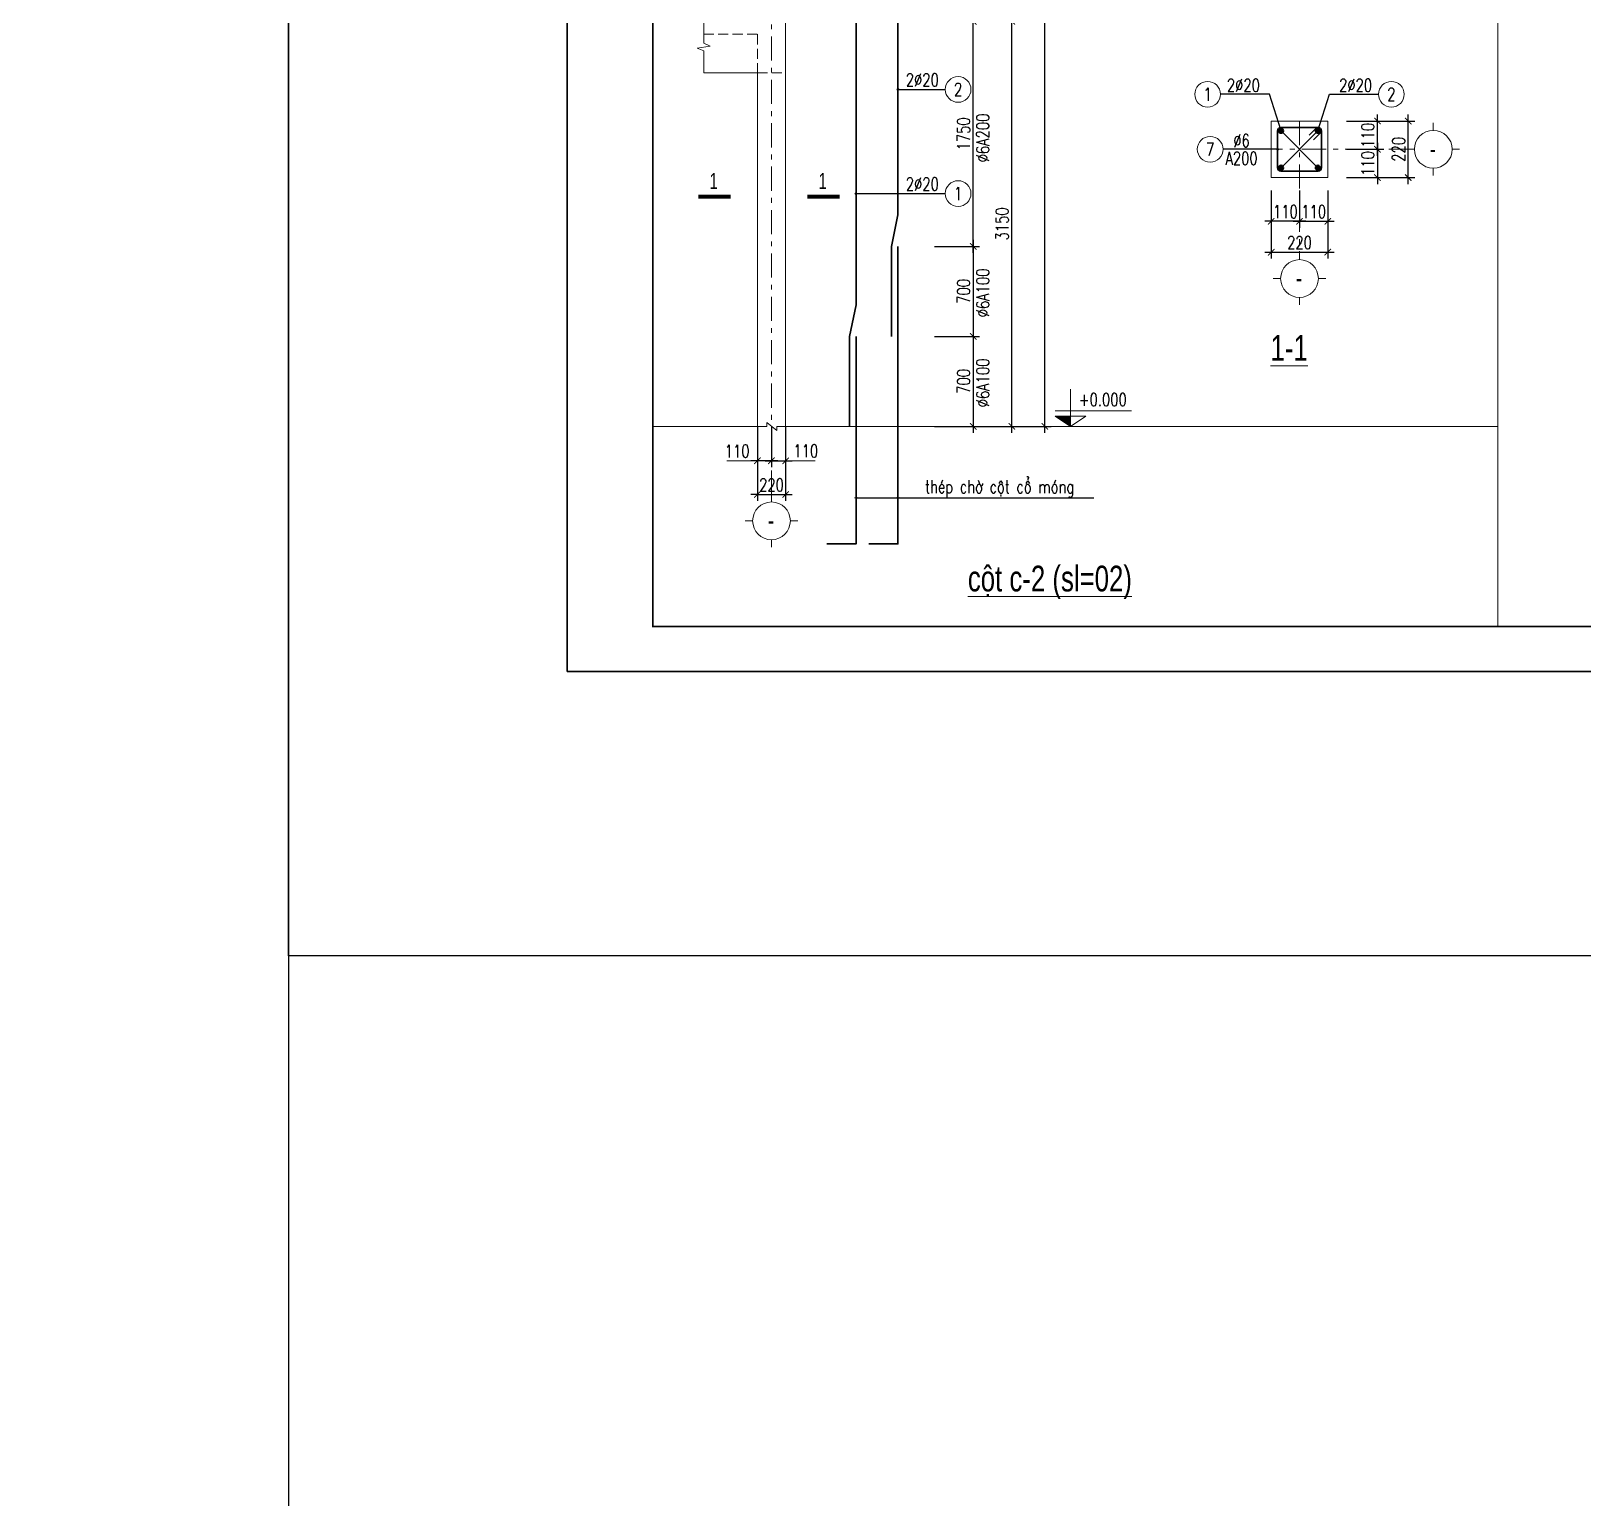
# Model space of a CAD drawing. Extents: x -2098986 to 943, y -1296280 to 73591.
# Drawn here: x -1753679 to -1729536, y -1137609 to -1114790 of the extents above; entities that cross this region are included whole.
import ezdxf
from ezdxf.enums import TextEntityAlignment as Align

# ---------------------------------------------------------------- set-up
doc = ezdxf.new("R2010")
doc.units = 0
doc.header["$LTSCALE"] = 150
doc.header["$PDMODE"] = 35
doc.linetypes.add('_An', pattern=[5, 3.5, -1.5])
doc.linetypes.add('_Tim', pattern=[9, 5, -1.5, 1, -1.5])
doc.layers.get('Defpoints').update_dxf_attribs({"lineweight": 18})
for name, color, linetype, lineweight in [('05.Text', 253, 'Continuous', 18), ('11.Khung bo', 32, 'Continuous', 50), ('12.Khung', 36, 'Continuous', 25), ('KCVN-THAY', 7, 'Continuous', 25), ('LS-DIM', 251, 'Continuous', 13), ('LS-TEXT', 60, 'Continuous', 20), ('LS-THAY', 7, 'Continuous', 20), ('LS-THEP', 3, 'Continuous', 35), ('LS-TRUC', 108, '_Tim', 9)]:
    doc.layers.add(name, color=color, linetype=linetype, lineweight=lineweight)
doc.layers.add('DIM', color=1, linetype='Continuous')
doc.layers.add('Tpl_Bound', color=1, linetype='Continuous', plot=False)
doc.styles.add('KCVN-LEADER', font='vnromadi.shx', dxfattribs={"width": 0.7, "height": 4})
doc.styles.add('LS.TEXT', font='vnromadi.shx', dxfattribs={"width": 0.7, "height": 4})
doc.styles.add('romans.shx', font='romans.shx', dxfattribs={"width": 0.75, "bigfont": 'vns.shx'})
doc.styles.add('vnsimpli', font='vnsimli.shx', dxfattribs={"width": 0.75})
doc.dimstyles.new('D25', dxfattribs={"dimscale": 0, "dimtxt": 200, "dimasz": 100, "dimexe": 100, "dimexo": 0, "dimgap": 50, "dimtad": 1, "dimdec": 0, "dimlfac": 0.25, "dimdsep": 46, "dimtxsty": 'vnsimpli', "dimblk1": 'ARCHTICK', "dimblk2": 'ARCHTICK', "dimsah": 1, "dimcen": 0, "dimdle": 100, "dimclrd": 256, "dimclre": 256, "dimclrt": 60, "dimadec": 0, "dimazin": 0, "dimtfac": 0.004, "dimtdec": 0, "dimtix": 1, "dimtmove": 2, "dimatfit": 3, "dimldrblk": 'ARCHTICK', "dimfxl": 1, "dimtolj": 1, "dimarcsym": 0})
doc.dimstyles.new('D50', dxfattribs={"dimtxt": 200, "dimasz": 100, "dimexe": 100, "dimexo": 0, "dimgap": 50, "dimtad": 1, "dimdec": 0, "dimlfac": 0.5, "dimzin": 0, "dimdsep": 46, "dimtxsty": 'vnsimpli', "dimblk1": 'ARCHTICK', "dimblk2": 'ARCHTICK', "dimsah": 1, "dimcen": 0, "dimdle": 100, "dimclrd": 256, "dimclre": 256, "dimclrt": 60, "dimadec": 0, "dimazin": 0, "dimtfac": 0.02, "dimtdec": 0, "dimtix": 1, "dimtmove": 2, "dimatfit": 3, "dimldrblk": 'ARCHTICK', "dimfxl": 100, "dimtolj": 1, "dimtzin": 0, "dimarcsym": 0})
doc.dimstyles.new('LS.GHI CHU', dxfattribs={"dimtxt": 200, "dimasz": 120, "dimexe": 120, "dimexo": 120, "dimgap": 80, "dimtad": 1, "dimdec": 0, "dimzin": 0, "dimdsep": 46, "dimtxsty": 'romans.shx', "dimblk": 'ARCHTICK', "dimcen": 0.09, "dimdle": 120, "dimclrd": 256, "dimclre": 8, "dimclrt": 7, "dimadec": 0, "dimazin": 0, "dimtfac": 1, "dimtdec": 0, "dimtofl": 0, "dimtmove": 0, "dimatfit": 3, "dimldrblk": 'ARCHTICK', "dimfxl": 1, "dimtolj": 1, "dimtzin": 0, "dimarcsym": 0})

# ---------------------------------------------------------------- blocks, each defined once
blk = doc.blocks.new('*U4')
at = {"layer": 'KCVN-THAY', "color": 140}
blk.add_lwpolyline([(214871.76, 86966.68), (215381.8, 86966.68), (215381.8, 86579.68), (214871.76, 86579.68)], close=True, dxfattribs=at)
blk = doc.blocks.new('_ArchTick')
at = {"layer": 'DIM', "color": 0, "const_width": 0.15}
blk.add_lwpolyline([(-0.5, -0.5), (0.5, 0.5)], dxfattribs=at)
blk = doc.blocks.new('*D1792')
at = {"layer": 'Defpoints', "color": 0, "transparency": 16777216}
for p in [(-1739622, -1119540), (-1739622, -1120940), (-1739022, -1120940)]:
    blk.add_point(p, dxfattribs=at)
at = {"layer": 'LS-DIM', "lineweight": -2, "transparency": 16777216}
for p, q in [((-1739022, -1119440), (-1739022, -1121040)), ((-1739622, -1119540), (-1738922, -1119540)), ((-1739622, -1120940), (-1738922, -1120940))]:
    blk.add_line(p, q, dxfattribs=at)
at = {"layer": 'LS-DIM', "lineweight": -2, "transparency": 16777216, "xscale": 100, "yscale": 100, "zscale": 100}
for p, rotation in [((-1739022, -1119540), 90), ((-1739022, -1120940), 270)]:
    blk.add_blockref('_ArchTick', p, dxfattribs=dict(at, rotation=rotation))
at = {"layer": 'LS-DIM', "color": 60, "transparency": 16777216, "insert": (-1739172, -1120240), "char_height": 200, "attachment_point": 5, "rotation": 90, "style": 'vnsimpli'}
blk.add_mtext('\\A1;700', dxfattribs=at)
blk = doc.blocks.new('*D1795')
at = {"layer": 'Defpoints', "color": 0, "transparency": 16777216}
for p in [(-1742380, -1120940), (-1741940, -1120940), (-1741940, -1122000)]:
    blk.add_point(p, dxfattribs=at)
at = {"layer": 'LS-DIM', "lineweight": -2, "transparency": 16777216}
for p, q in [((-1742380, -1120940), (-1742380, -1122100)), ((-1741940, -1120940), (-1741940, -1122100)), ((-1742380, -1122000), (-1742480, -1122000)), ((-1742380, -1122000), (-1741940, -1122000)), ((-1741940, -1122000), (-1741840, -1122000))]:
    blk.add_line(p, q, dxfattribs=at)
at = {"layer": 'LS-DIM', "lineweight": -2, "transparency": 16777216, "xscale": 100, "yscale": 100, "zscale": 100}
blk.add_blockref('_ArchTick', (-1742380, -1122000), dxfattribs=at)
at = {"layer": 'LS-DIM', "lineweight": -2, "transparency": 16777216, "xscale": 100, "yscale": 100, "zscale": 100, "rotation": 180}
blk.add_blockref('_ArchTick', (-1741940, -1122000), dxfattribs=at)
at = {"layer": 'LS-DIM', "color": 60, "transparency": 16777216, "insert": (-1742160, -1121850), "char_height": 200, "attachment_point": 5, "style": 'vnsimpli'}
blk.add_mtext('\\A1;220', dxfattribs=at)
blk = doc.blocks.new('COSCD')
at = {"layer": 'LS-DIM'}
blk.add_hatch(color=256, dxfattribs=at).paths.add_polyline_path([(3.6, 0), (3.6, 1.44), (1.44, 1.44)])
for p, q in [((3.6, 0), (3.6, 5.23)), ((7.2, 0), (0, 0)), ((1.44, 2.16), (12.12, 2.16)), ((1.44, 1.44), (5.76, 1.44)), ((1.44, 1.44), (3.6, 0)), ((5.76, 1.44), (3.6, 0))]:
    blk.add_line(p, q, dxfattribs=at)
blk = doc.blocks.new('A$C0F04115F')
at = {"layer": 'LS-THAY'}
for p, q in [((-380, 380), (-380, 530)), ((-760, 0), (-910, 0)), ((0, 0), (150, 0)), ((-380, -380), (-380, -530))]:
    blk.add_line(p, q, dxfattribs=at)
blk.add_circle((-380, 0), 380, dxfattribs=at)
blk = doc.blocks.new('*D1796')
at = {"layer": 'Defpoints', "color": 0, "transparency": 16777216}
for p in [(-1742160, -1120940), (-1741940, -1120940), (-1741940, -1121475)]:
    blk.add_point(p, dxfattribs=at)
at = {"layer": 'LS-DIM', "lineweight": -2, "transparency": 16777216}
for p, q in [((-1742160, -1120940), (-1742160, -1121575)), ((-1741940, -1120940), (-1741940, -1121575)), ((-1742260, -1121475), (-1741840, -1121475))]:
    blk.add_line(p, q, dxfattribs=at)
at = {"layer": 'LS-DIM', "lineweight": -2, "transparency": 16777216, "xscale": 100, "yscale": 100, "zscale": 100, "rotation": 180}
blk.add_blockref('_ArchTick', (-1742160, -1121475), dxfattribs=at)
at = {"layer": 'LS-DIM', "lineweight": -2, "transparency": 16777216, "xscale": 100, "yscale": 100, "zscale": 100}
blk.add_blockref('_ArchTick', (-1741940, -1121475), dxfattribs=at)
at = {"layer": 'LS-DIM', "color": 60, "transparency": 16777216, "insert": (-1741626, -1121321), "char_height": 200, "attachment_point": 5, "style": 'vnsimpli'}
blk.add_mtext('\\A1;110', dxfattribs=at)
blk = doc.blocks.new('*D1797')
at = {"layer": 'Defpoints', "color": 0, "transparency": 16777216}
for p in [(-1742380, -1120940), (-1742160, -1120940), (-1742380, -1121475)]:
    blk.add_point(p, dxfattribs=at)
at = {"layer": 'LS-DIM', "lineweight": -2, "transparency": 16777216}
for p, q in [((-1742380, -1120940), (-1742380, -1121575)), ((-1742160, -1120940), (-1742160, -1121575)), ((-1742060, -1121475), (-1742480, -1121475))]:
    blk.add_line(p, q, dxfattribs=at)
at = {"layer": 'LS-DIM', "lineweight": -2, "transparency": 16777216, "xscale": 100, "yscale": 100, "zscale": 100, "rotation": 180}
blk.add_blockref('_ArchTick', (-1742380, -1121475), dxfattribs=at)
at = {"layer": 'LS-DIM', "lineweight": -2, "transparency": 16777216, "xscale": 100, "yscale": 100, "zscale": 100}
blk.add_blockref('_ArchTick', (-1742160, -1121475), dxfattribs=at)
at = {"layer": 'LS-DIM', "color": 60, "transparency": 16777216, "insert": (-1742694, -1121325), "char_height": 200, "attachment_point": 5, "style": 'vnsimpli'}
blk.add_mtext('\\A1;110', dxfattribs=at)
blk = doc.blocks.new('*D1804')
at = {"layer": 'Defpoints', "color": 0, "transparency": 16777216}
for p in [(-1739622, -1114640), (-1739022, -1114640), (-1739622, -1118140)]:
    blk.add_point(p, dxfattribs=at)
at = {"layer": 'LS-DIM', "lineweight": -2, "transparency": 16777216}
for p, q in [((-1739622, -1114640), (-1738922, -1114640)), ((-1739022, -1118240), (-1739022, -1114540)), ((-1739622, -1118140), (-1738922, -1118140))]:
    blk.add_line(p, q, dxfattribs=at)
at = {"layer": 'LS-DIM', "lineweight": -2, "transparency": 16777216, "xscale": 100, "yscale": 100, "zscale": 100}
for p, rotation in [((-1739022, -1114640), 90), ((-1739022, -1118140), 270)]:
    blk.add_blockref('_ArchTick', p, dxfattribs=dict(at, rotation=rotation))
at = {"layer": 'LS-DIM', "color": 60, "transparency": 16777216, "insert": (-1739172, -1116390), "char_height": 200, "attachment_point": 5, "rotation": 90, "style": 'vnsimpli'}
blk.add_mtext('\\A1;1750', dxfattribs=at)
blk = doc.blocks.new('*D1805')
at = {"layer": 'Defpoints', "color": 0, "transparency": 16777216}
for p in [(-1739622, -1114640), (-1738422, -1114640), (-1739622, -1120940)]:
    blk.add_point(p, dxfattribs=at)
at = {"layer": 'LS-DIM', "lineweight": -2, "transparency": 16777216}
for p, q in [((-1739622, -1114640), (-1738322, -1114640)), ((-1738422, -1121040), (-1738422, -1114540)), ((-1739622, -1120940), (-1738322, -1120940))]:
    blk.add_line(p, q, dxfattribs=at)
at = {"layer": 'LS-DIM', "lineweight": -2, "transparency": 16777216, "xscale": 100, "yscale": 100, "zscale": 100}
for p, rotation in [((-1738422, -1114640), 90), ((-1738422, -1120940), 270)]:
    blk.add_blockref('_ArchTick', p, dxfattribs=dict(at, rotation=rotation))
at = {"layer": 'LS-DIM', "color": 60, "transparency": 16777216, "insert": (-1738572, -1117790), "char_height": 200, "attachment_point": 5, "rotation": 90, "style": 'vnsimpli'}
blk.add_mtext('\\A1;3150', dxfattribs=at)
blk = doc.blocks.new('*D1806')
at = {"layer": 'Defpoints', "color": 0, "transparency": 16777216}
for p in [(-1739622, -1100340), (-1737909, -1100340), (-1739622, -1120940)]:
    blk.add_point(p, dxfattribs=at)
at = {"layer": 'LS-DIM', "lineweight": -2, "transparency": 16777216}
for p, q in [((-1739622, -1100340), (-1737809, -1100340)), ((-1737909, -1121040), (-1737909, -1100240)), ((-1739622, -1120940), (-1737809, -1120940))]:
    blk.add_line(p, q, dxfattribs=at)
at = {"layer": 'LS-DIM', "lineweight": -2, "transparency": 16777216, "xscale": 100, "yscale": 100, "zscale": 100}
for p, rotation in [((-1737909, -1100340), 90), ((-1737909, -1120940), 270)]:
    blk.add_blockref('_ArchTick', p, dxfattribs=dict(at, rotation=rotation))
at = {"layer": 'LS-DIM', "color": 60, "transparency": 16777216, "insert": (-1738059, -1110640), "char_height": 200, "attachment_point": 5, "rotation": 90, "style": 'vnsimpli'}
blk.add_mtext('\\A1;10300', dxfattribs=at)
blk = doc.blocks.new('*D1808')
at = {"layer": 'Defpoints', "color": 0, "transparency": 16777216}
for p in [(-1739622, -1118140), (-1739622, -1119540), (-1739022, -1119540)]:
    blk.add_point(p, dxfattribs=at)
at = {"layer": 'LS-DIM', "lineweight": -2, "transparency": 16777216}
for p, q in [((-1739022, -1118040), (-1739022, -1119640)), ((-1739622, -1118140), (-1738922, -1118140)), ((-1739622, -1119540), (-1738922, -1119540))]:
    blk.add_line(p, q, dxfattribs=at)
at = {"layer": 'LS-DIM', "lineweight": -2, "transparency": 16777216, "xscale": 100, "yscale": 100, "zscale": 100}
for p, rotation in [((-1739022, -1118140), 90), ((-1739022, -1119540), 270)]:
    blk.add_blockref('_ArchTick', p, dxfattribs=dict(at, rotation=rotation))
at = {"layer": 'LS-DIM', "color": 60, "transparency": 16777216, "insert": (-1739172, -1118840), "char_height": 200, "attachment_point": 5, "rotation": 90, "style": 'vnsimpli'}
blk.add_mtext('\\A1;700', dxfattribs=at)
blk = doc.blocks.new('THEP DAM')
at = {"layer": 'LS-THEP'}
for p, q in [((-0.6, 0), (0.6, 0)), ((-0.42, 0.42), (0.42, -0.42)), ((-0.42, -0.42), (0.42, 0.42)), ((0, 0.6), (0, -0.6))]:
    blk.add_line(p, q, dxfattribs=at)
blk.add_circle((0, 0), 0.6, dxfattribs=at)
blk = doc.blocks.new('*D1816')
at = {"layer": 'Defpoints', "color": 0, "transparency": 16777216}
for p in [(-1734386, -1117271), (-1733946, -1117271), (-1734386, -1117750)]:
    blk.add_point(p, dxfattribs=at)
at = {"layer": 'LS-DIM', "lineweight": -2, "transparency": 16777216}
for p, q in [((-1734386, -1117271), (-1734386, -1117850)), ((-1733946, -1117271), (-1733946, -1117850)), ((-1733846, -1117750), (-1734486, -1117750))]:
    blk.add_line(p, q, dxfattribs=at)
at = {"layer": 'LS-DIM', "lineweight": -2, "transparency": 16777216, "xscale": 100, "yscale": 100, "zscale": 100, "rotation": 180}
blk.add_blockref('_ArchTick', (-1734386, -1117750), dxfattribs=at)
at = {"layer": 'LS-DIM', "lineweight": -2, "transparency": 16777216, "xscale": 100, "yscale": 100, "zscale": 100}
blk.add_blockref('_ArchTick', (-1733946, -1117750), dxfattribs=at)
at = {"layer": 'LS-DIM', "color": 60, "transparency": 16777216, "insert": (-1734166, -1117600), "char_height": 200, "attachment_point": 5, "style": 'vnsimpli'}
blk.add_mtext('\\A1;110', dxfattribs=at)
blk = doc.blocks.new('*D1817')
at = {"layer": 'Defpoints', "color": 0, "transparency": 16777216}
for p in [(-1733946, -1117271), (-1733506, -1117271), (-1733506, -1117750)]:
    blk.add_point(p, dxfattribs=at)
at = {"layer": 'LS-DIM', "lineweight": -2, "transparency": 16777216}
for p, q in [((-1733946, -1117271), (-1733946, -1117850)), ((-1733506, -1117271), (-1733506, -1117850)), ((-1734046, -1117750), (-1733406, -1117750))]:
    blk.add_line(p, q, dxfattribs=at)
at = {"layer": 'LS-DIM', "lineweight": -2, "transparency": 16777216, "xscale": 100, "yscale": 100, "zscale": 100, "rotation": 180}
blk.add_blockref('_ArchTick', (-1733946, -1117750), dxfattribs=at)
at = {"layer": 'LS-DIM', "lineweight": -2, "transparency": 16777216, "xscale": 100, "yscale": 100, "zscale": 100}
blk.add_blockref('_ArchTick', (-1733506, -1117750), dxfattribs=at)
at = {"layer": 'LS-DIM', "color": 60, "transparency": 16777216, "insert": (-1733726, -1117600), "char_height": 200, "attachment_point": 5, "style": 'vnsimpli'}
blk.add_mtext('\\A1;110', dxfattribs=at)
blk = doc.blocks.new('*D1818')
at = {"layer": 'Defpoints', "color": 0, "transparency": 16777216}
for p in [(-1734386, -1117271), (-1733506, -1117271), (-1733506, -1118230)]:
    blk.add_point(p, dxfattribs=at)
at = {"layer": 'LS-DIM', "lineweight": -2, "transparency": 16777216}
for p, q in [((-1734386, -1117271), (-1734386, -1118330)), ((-1733506, -1117271), (-1733506, -1118330)), ((-1734486, -1118230), (-1733406, -1118230))]:
    blk.add_line(p, q, dxfattribs=at)
at = {"layer": 'LS-DIM', "lineweight": -2, "transparency": 16777216, "xscale": 100, "yscale": 100, "zscale": 100, "rotation": 180}
blk.add_blockref('_ArchTick', (-1734386, -1118230), dxfattribs=at)
at = {"layer": 'LS-DIM', "lineweight": -2, "transparency": 16777216, "xscale": 100, "yscale": 100, "zscale": 100}
blk.add_blockref('_ArchTick', (-1733506, -1118230), dxfattribs=at)
at = {"layer": 'LS-DIM', "color": 60, "transparency": 16777216, "insert": (-1733946, -1118080), "char_height": 200, "attachment_point": 5, "style": 'vnsimpli'}
blk.add_mtext('\\A1;220', dxfattribs=at)
blk = doc.blocks.new('*D1819')
at = {"layer": 'Defpoints', "color": 0, "transparency": 16777216}
for p in [(-1733213, -1116630), (-1733213, -1117070), (-1732734, -1117070)]:
    blk.add_point(p, dxfattribs=at)
at = {"layer": 'LS-DIM', "lineweight": -2, "transparency": 16777216}
for p, q in [((-1732734, -1116530), (-1732734, -1117170)), ((-1733213, -1116630), (-1732634, -1116630)), ((-1733213, -1117070), (-1732634, -1117070))]:
    blk.add_line(p, q, dxfattribs=at)
at = {"layer": 'LS-DIM', "lineweight": -2, "transparency": 16777216, "xscale": 100, "yscale": 100, "zscale": 100}
for p, rotation in [((-1732734, -1116630), 90), ((-1732734, -1117070), 270)]:
    blk.add_blockref('_ArchTick', p, dxfattribs=dict(at, rotation=rotation))
at = {"layer": 'LS-DIM', "color": 60, "transparency": 16777216, "insert": (-1732884, -1116850), "char_height": 200, "attachment_point": 5, "rotation": 90, "style": 'vnsimpli'}
blk.add_mtext('\\A1;110', dxfattribs=at)
blk = doc.blocks.new('*D1820')
at = {"layer": 'Defpoints', "color": 0, "transparency": 16777216}
for p in [(-1733213, -1116190), (-1732734, -1116190), (-1733213, -1116630)]:
    blk.add_point(p, dxfattribs=at)
at = {"layer": 'LS-DIM', "lineweight": -2, "transparency": 16777216}
for p, q in [((-1732734, -1116730), (-1732734, -1116090)), ((-1733213, -1116190), (-1732634, -1116190)), ((-1733213, -1116630), (-1732634, -1116630))]:
    blk.add_line(p, q, dxfattribs=at)
at = {"layer": 'LS-DIM', "lineweight": -2, "transparency": 16777216, "xscale": 100, "yscale": 100, "zscale": 100}
for p, rotation in [((-1732734, -1116190), 90), ((-1732734, -1116630), 270)]:
    blk.add_blockref('_ArchTick', p, dxfattribs=dict(at, rotation=rotation))
at = {"layer": 'LS-DIM', "color": 60, "transparency": 16777216, "insert": (-1732884, -1116410), "char_height": 200, "attachment_point": 5, "rotation": 90, "style": 'vnsimpli'}
blk.add_mtext('\\A1;110', dxfattribs=at)
blk = doc.blocks.new('*D1821')
at = {"layer": 'Defpoints', "color": 0, "transparency": 16777216}
for p in [(-1733213, -1116190), (-1732254, -1116190), (-1733213, -1117070)]:
    blk.add_point(p, dxfattribs=at)
at = {"layer": 'LS-DIM', "lineweight": -2, "transparency": 16777216}
for p, q in [((-1732254, -1117170), (-1732254, -1116090)), ((-1733213, -1116190), (-1732154, -1116190)), ((-1733213, -1117070), (-1732154, -1117070))]:
    blk.add_line(p, q, dxfattribs=at)
at = {"layer": 'LS-DIM', "lineweight": -2, "transparency": 16777216, "xscale": 100, "yscale": 100, "zscale": 100}
for p, rotation in [((-1732254, -1116190), 90), ((-1732254, -1117070), 270)]:
    blk.add_blockref('_ArchTick', p, dxfattribs=dict(at, rotation=rotation))
at = {"layer": 'LS-DIM', "color": 60, "transparency": 16777216, "insert": (-1732404, -1116630), "char_height": 200, "attachment_point": 5, "rotation": 90, "style": 'vnsimpli'}
blk.add_mtext('\\A1;220', dxfattribs=at)
blk = doc.blocks.new('100')
at = {"layer": '11.Khung bo', "const_width": 26.7}
blk.add_lwpolyline([(1860913, -945240), (1860913, -916940), (1896063, -916940), (1896063, -945240)], close=True, dxfattribs=at)
blk.add_lwpolyline([(1860913, -945240), (1860913, -916940), (1896063, -916940), (1896063, -945240)], close=True, dxfattribs=at)
blk.add_lwpolyline([(1860913, -945240), (1860913, -916940), (1896063, -916940), (1896063, -945240)], close=True, dxfattribs=at)
at = {"layer": '12.Khung'}
blk.add_lwpolyline([(1901579, -945940), (1901579, -916240), (1859580, -916240), (1859580, -945940)], close=True, dxfattribs=at)
blk.add_lwpolyline([(1901579, -945940), (1901579, -916240), (1859580, -916240), (1859580, -945940)], close=True, dxfattribs=at)
blk.add_lwpolyline([(1901579, -945940), (1901579, -916240), (1859580, -916240), (1859580, -945940)], close=True, dxfattribs=at)

msp = doc.modelspace()

# ---------------------------------------------------------------- hatches: boundary and pattern name
at = {"layer": 'LS-THEP'}
h = msp.add_hatch(color=256, dxfattribs=at)
h.dxf.hatch_style = 1
edge = h.paths.add_edge_path()
edge.add_arc((-1733659.5, -1116343.1), 38.2, 0, 360)
edge = h.paths.add_edge_path(flags=17)
edge.add_line((-1733659.5, -1116381.3), (-1733659.5, -1116304.9))
edge = h.paths.add_edge_path(flags=17)
edge.add_line((-1733621.3, -1116343.1), (-1733697.7, -1116343.1))
edge = h.paths.add_edge_path(flags=17)
edge.add_line((-1733632.5, -1116370.1), (-1733686.5, -1116316.1))
h = msp.add_hatch(color=256, dxfattribs=at)
h.dxf.hatch_style = 1
edge = h.paths.add_edge_path()
edge.add_arc((-1734232.7, -1116917.2), 38.2, 0, 360)
edge = h.paths.add_edge_path(flags=17)
edge.add_line((-1734232.7, -1116879), (-1734232.7, -1116955.4))
edge = h.paths.add_edge_path(flags=17)
edge.add_line((-1734270.9, -1116917.2), (-1734194.5, -1116917.2))
edge = h.paths.add_edge_path(flags=17)
edge.add_line((-1734259.7, -1116890.2), (-1734205.7, -1116944.2))

# ---------------------------------------------------------------- linework, layer by layer
at = {"layer": 'LS-DIM', "linetype": '_An', "ltscale": 0.3}
for p, q in [((-1743214.5, -1114840.2), (-1742380.1, -1114840.2)), ((-1742380.1, -1114840.2), (-1742380.1, -1115440.2)), ((-1742380.1, -1115440.2), (-1741940.1, -1115440.2))]:
    msp.add_line(p, q, dxfattribs=at)
at = {"layer": 'LS-DIM', "linetype": 'Continuous'}
for p, q in [((-1733659.5, -1116917.2), (-1734232.7, -1116343.1)), ((-1734232.7, -1116917.2), (-1733659.5, -1116343.5))]:
    msp.add_line(p, q, dxfattribs=at)
at = {"layer": 'LS-DIM'}
for p, q in [((-1742380.1, -1121474.8), (-1742852.7, -1121474.8)), ((-1741940.1, -1121474.8), (-1741478.7, -1121474.8))]:
    msp.add_line(p, q, dxfattribs=at)
for points in [[(-1743214.5, -1115440.2), (-1743214.5, -1115098.9), (-1743314.5, -1115054.4), (-1743114.5, -1115023.4), (-1743214.5, -1114978.9), (-1743214.5, -1114640.2)], [(-1742380.1, -1120940.2), (-1742232.9, -1120940.3), (-1742232.9, -1120877.2), (-1742075.2, -1121003.4), (-1742075.2, -1120940.3), (-1741940.1, -1120940.2)]]:
    msp.add_lwpolyline(points, dxfattribs=at)
at = {"layer": 'LS-TEXT', "const_width": 60}
for points in [[(-1742796.5, -1117366.5), (-1743297, -1117366.5)], [(-1741101.3, -1117366.5), (-1741601.7, -1117366.5)]]:
    msp.add_lwpolyline(points, dxfattribs=at)
at = {"layer": 'LS-THAY'}
for p, q in [((-1741940.1, -1120940.2), (-1741940, -1100340.2)), ((-1743214.5, -1115440.2), (-1742380.1, -1115440.2)), ((-1742380.1, -1120940.2), (-1742380.1, -1115440.2)), ((-1733506.1, -1116190.2), (-1734386.1, -1116190.2)), ((-1734386.1, -1116190.2), (-1734386.1, -1117070.2)), ((-1733506.1, -1116190.2), (-1733506.1, -1117070.2)), ((-1734386.1, -1117070.2), (-1733506.1, -1117070.2))]:
    msp.add_line(p, q, dxfattribs=at)
for p, q in [((-1744005.9, -1120940.2), (-1742380.1, -1120940.2)), ((-1741940.1, -1120940.2), (-1730859.2, -1120940.2))]:
    msp.add_line(p, q, dxfattribs=at).dxf.unprotected_set("ltscale", 0)
msp.add_lwpolyline([(-1744005.9, -1124054.7), (-1730859.2, -1124054.7), (-1730859.2, -1099316.1), (-1744005.9, -1099316.1)], close=True, dxfattribs=at).dxf.unprotected_set("ltscale", 0)
for centre in [(-1739256.8, -1115698.6), (-1735375.5, -1115774), (-1732516.7, -1115774), (-1735335.5, -1116630.2), (-1739256.8, -1117318.6)]:
    msp.add_circle(centre, 200, dxfattribs=at)
at = {"layer": 'LS-THEP'}
for points in [[(-1740294.8, -1119540.2), (-1740294.8, -1118140.2), (-1740193.3, -1117646.9), (-1740193.3, -1111840.2)], [(-1740946.2, -1120940.2), (-1740946.2, -1119540.2), (-1740844.6, -1119046.9), (-1740844.6, -1113240.2)], [(-1740648.3, -1122768.3), (-1740193.3, -1122768.3), (-1740193.3, -1118140.2)], [(-1741299.7, -1122768.3), (-1740844.6, -1122768.3), (-1740844.6, -1119540.2)]]:
    msp.add_lwpolyline(points, dxfattribs=at)
msp.add_lwpolyline([(-1733606.1, -1116340.2), (-1733606.1, -1116920.2, -0.4142136), (-1733656.1, -1116970.2), (-1734236.1, -1116970.2, -0.4142136), (-1734286.1, -1116920.2), (-1734286.1, -1116340.2, -0.4142136), (-1734236.1, -1116290.2), (-1733656.1, -1116290.2, -0.4142136)], format="xyb", close=True, dxfattribs=at)
msp.add_lwpolyline([(-1733797.5, -1116410.9), (-1733691.5, -1116304.8, -1), (-1733620.8, -1116375.5), (-1733726.8, -1116481.6)], format="xyb", dxfattribs=at)
at = {"layer": 'LS-TRUC', "ltscale": 0.5}
for p, q in [((-1742160.1, -1121999.6), (-1742160.1, -1100340.2)), ((-1733946.1, -1116190.2), (-1733946.1, -1118230.2)), ((-1732183.1, -1116630.2), (-1734386.1, -1116630.2))]:
    msp.add_line(p, q, dxfattribs=at)
at = {"layer": 'Tpl_Bound', "color": 1}
msp.add_lwpolyline([(-1745339.3, -1124754.7), (-1745339.3, -1095054.7), (-1703339.3, -1095054.7), (-1703339.3, -1124754.7)], close=True, dxfattribs=at)

# ---------------------------------------------------------------- block references
at = {"layer": '05.Text', "xscale": 1.000009185772931, "yscale": 1.000009185772931, "zscale": 1.000009185772931}
msp.add_blockref('100', (-3604936, -178806.2), dxfattribs=at)
at = {"layer": 'Defpoints', "xscale": 100, "yscale": 100, "zscale": 100, "rotation": 270}
msp.add_blockref('*U4', (-10446342.2, 20396701.3), dxfattribs=at)
at = {"layer": 'Defpoints', "xscale": 100, "yscale": 100, "zscale": 100}
msp.add_blockref('*U4', (-23236850, -9787142.1), dxfattribs=at)
at = {"layer": 'LS-DIM', "xscale": 111.1111111110076, "yscale": 111.1111111110076, "zscale": 111.1111111110076}
msp.add_blockref('COSCD', (-1737908.6, -1120940.2), dxfattribs=at)
at = {"layer": 'LS-THAY', "xscale": 0.7730448000365868, "yscale": 0.7730448000365868, "zscale": 0.7730448000365868}
for p in [(-1731570.7, -1116630.2), (-1733652.2, -1118640), (-1741866.3, -1122409.4)]:
    msp.add_blockref('A$C0F04115F', p, dxfattribs=at)
at = {"layer": 'LS-THEP', "yscale": 63.63636363809928, "rotation": 180}
for p, xscale, zscale in [((-1734232.7, -1116343.1), -63.63636363809928, 63.63636363805121), ((-1733659.5, -1116343.1), 63.63636363809928, 63.63636363809928)]:
    msp.add_blockref('THEP DAM', p, dxfattribs=dict(at, xscale=xscale, zscale=zscale))
at = {"layer": 'LS-THEP', "yscale": 63.63636363809928}
for p, xscale, zscale in [((-1734232.7, -1116917.2), 63.63636363809928, 63.63636363809928), ((-1733659.5, -1116917.2), -63.63636363809928, 63.63636363805121)]:
    msp.add_blockref('THEP DAM', p, dxfattribs=dict(at, xscale=xscale, zscale=zscale))

# ---------------------------------------------------------------- texts
at = {"layer": 'LS-TEXT'}
for s, height, style, width, p in [('2`20', 200, 'vnsimpli', 0.75, (-1739814, -1115650.1)), ('2`20', 200, 'vnsimpli', 0.75, (-1734818.9, -1115732.9)), ('2`20', 200, 'vnsimpli', 0.75, (-1733073.4, -1115732.9)), ('%%C6', 200, 'vnsimpli', 0.75, (-1734848, -1116595.4)), ('A200', 200, 'vnsimpli', 0.75, (-1734848, -1116870.3)), ('1', 250, 'KCVN-LEADER', 0.7, (-1743059.9, -1117248)), ('1', 250, 'KCVN-LEADER', 0.7, (-1741364.6, -1117248)), ('2`20', 200, 'vnsimpli', 0.75, (-1739814, -1117270.1)), ('thÐp chê cét cæ mãng', 200, 'vnsimpli', 0.75, (-1738610.3, -1121978.7))]:
    msp.add_text(s, height=height, dxfattribs=dict(at, style=style, width=width)).set_placement(p, align=Align.CENTER)
at = {"layer": 'LS-TEXT', "style": 'vnsimpli', "width": 0.75}
for s, p in [('%%C6A200', (-1738772.9, -1116453.6)), ('%%C6A100', (-1738772.9, -1118863.5)), ('%%C6A100', (-1738772.9, -1120263.5))]:
    msp.add_text(s, height=200, rotation=90, dxfattribs=at).set_placement(p, align=Align.CENTER)
at = {"layer": 'LS-TEXT', "style": 'KCVN-LEADER', "width": 0.7}
for p in [(-1731871.9, -1116621), (-1733953.4, -1118630.9), (-1742167.5, -1122400.3)]:
    msp.add_text('-', height=300, dxfattribs=at).set_placement(p, align=Align.MIDDLE_CENTER)
at = {"layer": 'LS-TEXT', "color": 60, "style": 'LS.TEXT', "width": 0.75}
for s, p in [('%%U1-1', (-1734397.3, -1119918)), ('%%Ucét c-2 (sl=02)', (-1739105.5, -1123506.9))]:
    msp.add_text(s, height=400, dxfattribs=at).set_placement(p)
at = {"layer": 'LS-TEXT', "style": 'vnsimpli', "width": 0.75}
msp.add_text('+0.000', height=200, dxfattribs=at).set_placement((-1736632.7, -1120622.5), align=Align.RIGHT)
for tag, text, p in [('2', '2', (-1739256.8, -1115698.6)), ('1', '2', (-1735375.5, -1115774)), ('2', '2', (-1732516.7, -1115774)), ('7', '1', (-1735335.5, -1116630.2)), ('1', '2', (-1739256.8, -1117318.6))]:
    msp.add_attdef(tag, text=text, height=200, dxfattribs=at).set_placement(p, align=Align.MIDDLE)

# ---------------------------------------------------------------- dimensions: what is measured, and where the dimension line sits
at = {"layer": 'LS-DIM'}
for base, p1, p2, picture, middle in [((-1737908.6, -1100340.2), (-1739621.9, -1120940.2), (-1739621.9, -1100340.2), '*D1806', (-1738058.6, -1110640.2)), ((-1739021.9, -1114640.2), (-1739621.9, -1118140.2), (-1739621.9, -1114640.2), '*D1804', (-1739171.9, -1116390.2)), ((-1738421.9, -1114640.2), (-1739621.9, -1120940.2), (-1739621.9, -1114640.2), '*D1805', (-1738571.9, -1117790.2))]:
    dim = msp.add_linear_dim(base=base, p1=p1, p2=p2, angle=90, dimstyle='D50', dxfattribs=at)
    dim.commit()
    dim.dimension.update_dxf_attribs({"geometry": picture, "text_midpoint": middle})
for base, p1, p2, angle, dimstyle, picture, middle in [((-1732734.1, -1116190.2), (-1733213.1, -1116630.2), (-1733213.1, -1116190.2), 270, 'D25', '*D1820', (-1732884.1, -1116410.2)), ((-1732254.1, -1116190.2), (-1733213.1, -1117070.2), (-1733213.1, -1116190.2), 90, 'D25', '*D1821', (-1732404.1, -1116630.2)), ((-1732734.1, -1117070.2), (-1733213.1, -1116630.2), (-1733213.1, -1117070.2), 90, 'D25', '*D1819', (-1732884.1, -1116850.2)), ((-1733506.1, -1117750.2), (-1733946.1, -1117271.2), (-1733506.1, -1117271.2), 180, 'D25', '*D1817', (-1733726.1, -1117600.2)), ((-1739021.9, -1119540.2), (-1739621.9, -1118140.2), (-1739621.9, -1119540.2), 90, 'D50', '*D1808', (-1739171.9, -1118840.2)), ((-1739021.9, -1120940.2), (-1739621.9, -1119540.2), (-1739621.9, -1120940.2), 90, 'D50', '*D1792', (-1739171.9, -1120240.2))]:
    dim = msp.add_linear_dim(base=base, p1=p1, p2=p2, angle=angle, dimstyle=dimstyle, override={"dimscale": 1}, dxfattribs=at)
    dim.commit()
    dim.dimension.update_dxf_attribs({"geometry": picture, "text_midpoint": middle})
for base, p1, p2, dimstyle, picture, middle in [((-1734386.1, -1117750.2), (-1733946.1, -1117271.2), (-1734386.1, -1117271.2), 'D25', '*D1816', (-1734166.1, -1117600.2)), ((-1733506.1, -1118230.2), (-1734386.1, -1117271.2), (-1733506.1, -1117271.2), 'D25', '*D1818', (-1733946.1, -1118080.2)), ((-1741940.1, -1121999.6), (-1742380.1, -1120940.2), (-1741940.1, -1120940.2), 'D50', '*D1795', (-1742160.1, -1121849.6))]:
    dim = msp.add_linear_dim(base=base, p1=p1, p2=p2, dimstyle=dimstyle, override={"dimscale": 1}, dxfattribs=at)
    dim.commit()
    dim.dimension.update_dxf_attribs({"geometry": picture, "text_midpoint": middle})
for base, p2, picture, middle in [((-1742380.1, -1121474.8), (-1742380.1, -1120940.2), '*D1797', (-1742694.4, -1121324.6)), ((-1741940.1, -1121474.8), (-1741940.1, -1120940.2), '*D1796', (-1741625.9, -1121321.3))]:
    dim = msp.add_linear_dim(base=base, p1=(-1742160.1, -1120940.2), p2=p2, dimstyle='D50', dxfattribs=at)
    dim.commit()
    dim.dimension.update_dxf_attribs({"geometry": picture, "text_midpoint": middle, "dimtype": 160})

# ---------------------------------------------------------------- leaders
for points in [[(-1740193.3, -1115698.6), (-1739848.1, -1115698.6), (-1739456.8, -1115698.6)], [(-1734232.9, -1116343.3), (-1734412, -1115774), (-1735175.5, -1115774)], [(-1733659.3, -1116343.3), (-1733480.2, -1115774), (-1732716.7, -1115774)], [(-1734286.1, -1116630.2), (-1735135.5, -1116630.2)], [(-1740844.6, -1117318.6), (-1740193.3, -1117318.6), (-1739456.8, -1117318.6)], [(-1740844.6, -1122051), (-1737795, -1122051)], [(-1740193.3, -1122051), (-1737143.7, -1122051)]]:
    msp.add_leader(points, dimstyle='LS.GHI CHU', override={"dimscale": 50, "dimasz": 0.5, "dimtad": 0, "dimtxsty": 'vnsimpli', "dimldrblk": 'Origin'}, dxfattribs=at)

doc.saveas('drawing.dxf')
